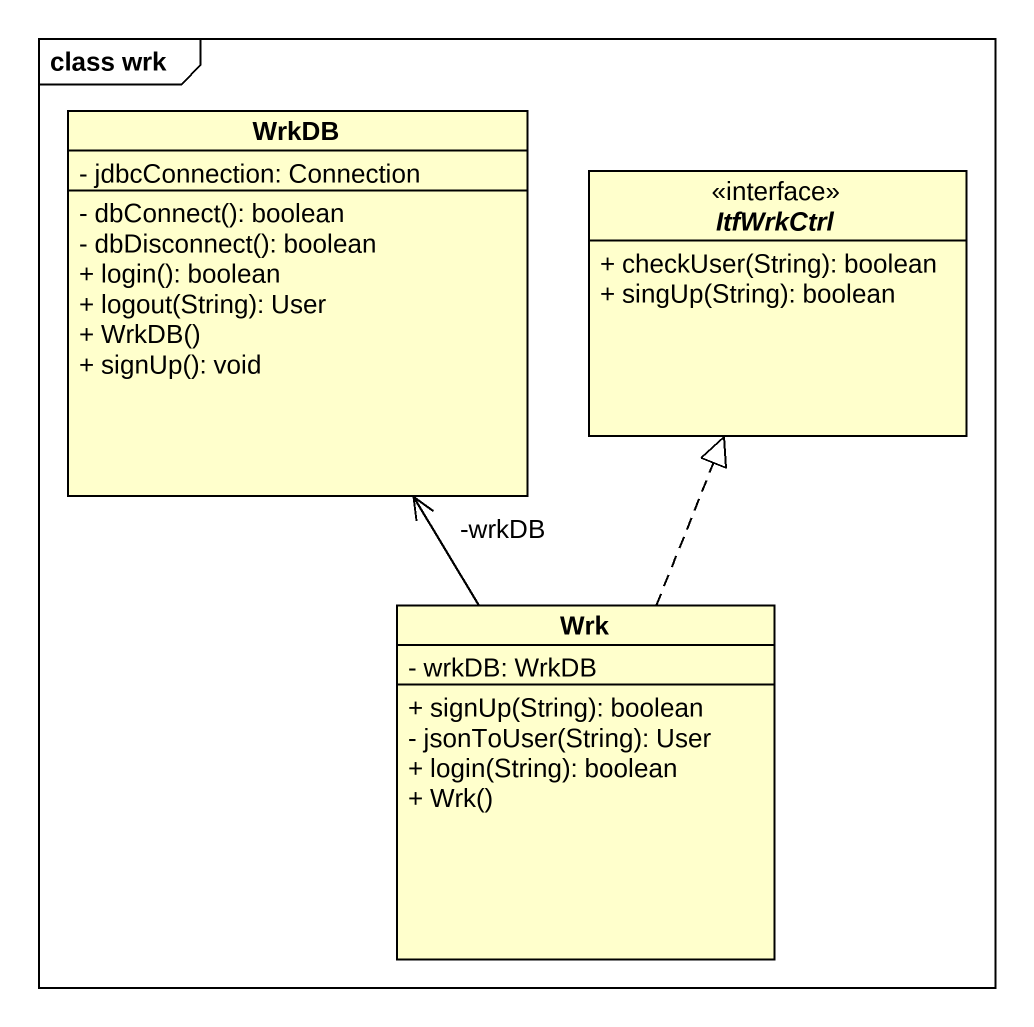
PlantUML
@startuml
mainframe class wrk
hide circle
hide empty members
skinparam classAttributeIconSize 0
class WrkDB {
  - jdbcConnection: Connection
  - dbConnect(): boolean
  - dbDisconnect(): boolean
  + login(): boolean
  + logout(String): User
  + WrkDB()
  + signUp(): void
}
interface ItfWrkCtrl {
  + checkUser(String): boolean
  + singUp(String): boolean
}
class Wrk {
  - wrkDB: WrkDB
  + signUp(String): boolean
  - jsonToUser(String): User
  + login(String): boolean
  + Wrk()
}
Wrk -up-> "-wrkDB" WrkDB
Wrk .up.|> ItfWrkCtrl
@enduml
